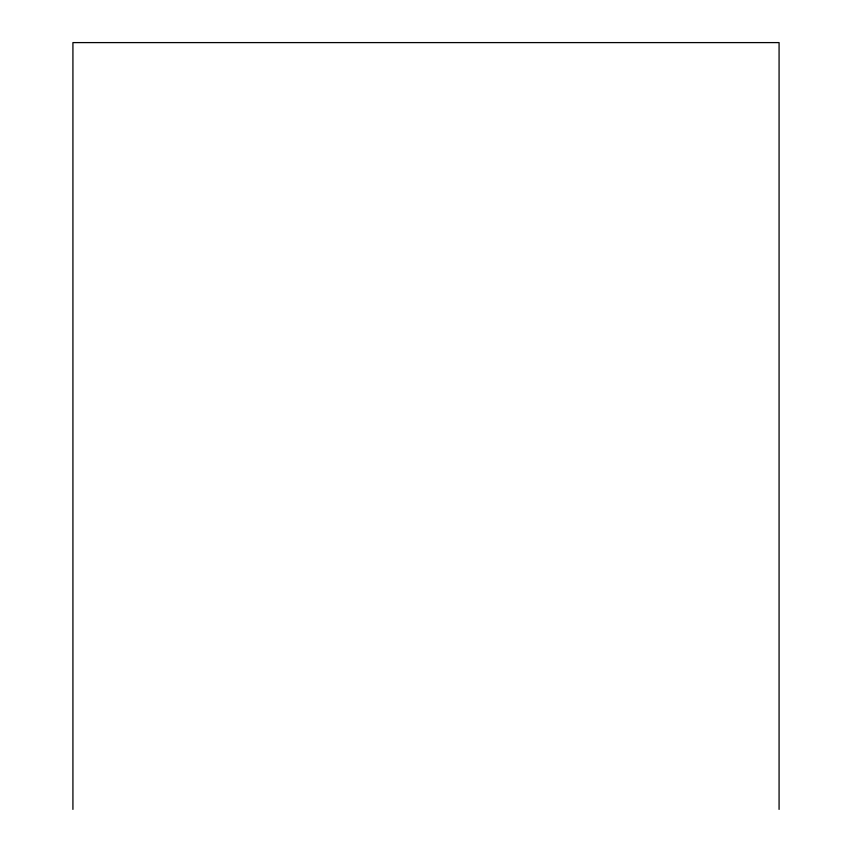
<?xml version="1.0" encoding="UTF-8"?>
<svg xmlns="http://www.w3.org/2000/svg" width="852" height="852" viewBox="0 0 852 852"><rect width="100%" height="100%" fill="white"/><g stroke="black" fill="none" stroke-linecap="round" stroke-linejoin="round"><path stroke-width="1.28" d="M779.079 809.4L779.079 42.6L72.921 42.6L72.921 809.4"/></g></svg>
